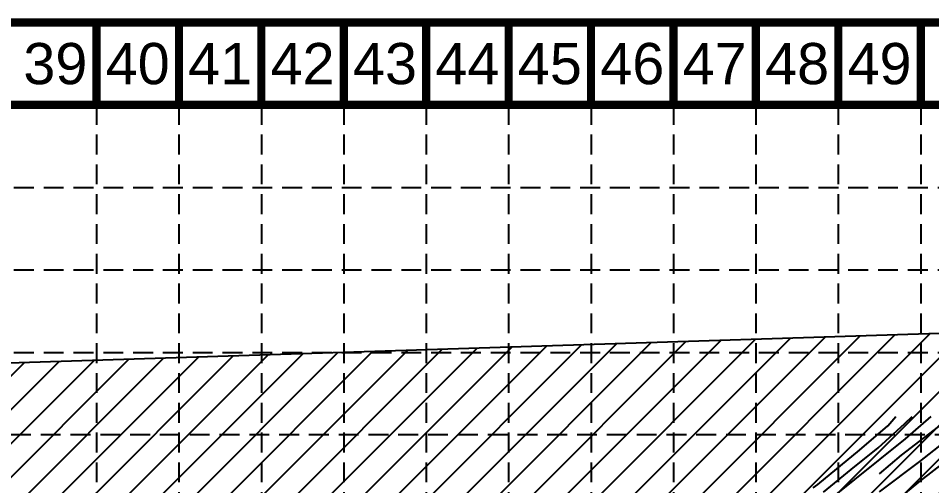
# Model space of a CAD drawing. Header units: inches. Extents: x 2387375 to 2389038, y 7083851 to 7084891.
# Drawn here: x 2388389.3 to 2388676.7, y 7084743.6 to 7084890.6 of the extents above; entities that cross this region are included whole.
import ezdxf
from ezdxf.enums import TextEntityAlignment as Align

# ---------------------------------------------------------------- set-up
doc = ezdxf.new("R2010")
doc.units = ezdxf.units.IN
doc.header["$MEASUREMENT"] = 0
doc.linetypes.add('HIDDEN', pattern=[0.375, 0.25, -0.125])
for name, color, linetype in [('BASE', 7, 'Continuous'), ('GRID', 254, 'HIDDEN'), ('JCTR1$0$TP-CT-MAJR', 251, 'Continuous'), ('JCTR1$0$TP-CT-MINR', 253, 'Continuous'), ('WATER', 5, 'Continuous')]:
    doc.layers.add(name, color=color, linetype=linetype)
doc.styles.get("Standard").update_dxf_attribs({"font": 'ARIAL.TTF'})

msp = doc.modelspace()

# ---------------------------------------------------------------- hatches: boundary and pattern name
at = {"layer": 'WATER'}
h = msp.add_hatch(dxfattribs=at)
h.set_pattern_fill('ANSI31', color=256, scale=60, style=0)
h.paths.add_polyline_path([(2387654.94, 7084521.62), (2387679.64, 7084506.64), (2387723.77, 7084497.76), (2387889.16, 7084510.8), (2387926.35, 7084514.13), (2388016.7, 7084533), (2388141.86, 7084565.74), (2388228.84, 7084591.57), (2388390.66, 7084629), (2388500.85, 7084657.63), (2388592.27, 7084679.7), (2388707.43, 7084710.82), (2388737.54, 7084716.2), (2388780.22, 7084766.43), (2388754.71, 7084793.89), (2388201.91, 7084776.28), (2388014.44, 7084766.67), (2387879.85, 7084777.88), (2387769.29, 7084787.49), (2387692.38, 7084779.48), (2387663.54, 7084771.47), (2387660.34, 7084745.84), (2387660.34, 7084691.39), (2387641.11, 7084659.35), (2387628.29, 7084611.3), (2387633.61, 7084569.81), (2387646.88, 7084529.48)])

# ---------------------------------------------------------------- linework, layer by layer
at = {"layer": 'BASE', "const_width": 2.59}
for points in [[(2387376.68, 7083852.09), (2389036.25, 7083852.09), (2389036.25, 7084889.32), (2387376.68, 7084889.32)], [(2387402.61, 7083878.02), (2389010.32, 7083878.02), (2389010.32, 7084863.39), (2387402.61, 7084863.39)]]:
    msp.add_lwpolyline(points, close=True, dxfattribs=at)
for points in [[(2388413.91, 7084863.39), (2388413.91, 7084889.32)], [(2388439.84, 7084863.39), (2388439.84, 7084889.32)], [(2388465.77, 7084863.39), (2388465.77, 7084889.32)], [(2388491.7, 7084863.39), (2388491.7, 7084889.32)], [(2388517.63, 7084863.39), (2388517.63, 7084889.32)], [(2388543.56, 7084863.39), (2388543.56, 7084889.32)], [(2388569.49, 7084863.39), (2388569.49, 7084889.32)], [(2388595.42, 7084863.39), (2388595.42, 7084889.32)], [(2388621.35, 7084863.39), (2388621.35, 7084889.32)], [(2388647.28, 7084863.39), (2388647.28, 7084889.32)], [(2388673.22, 7084863.39), (2388673.22, 7084889.32)]]:
    msp.add_lwpolyline(points, dxfattribs=at)
at = {"layer": 'GRID', "color": 252, "linetype": 'HIDDEN', "ltscale": 25}
for p, q in [((2388413.91, 7084863.39), (2388413.91, 7083955.7)), ((2388439.84, 7084863.39), (2388439.84, 7083955.7)), ((2388465.77, 7084863.39), (2388465.77, 7083955.7)), ((2388491.7, 7084863.39), (2388491.7, 7083955.7)), ((2388517.63, 7084863.39), (2388517.63, 7083955.7)), ((2388543.56, 7084863.39), (2388543.56, 7083955.7)), ((2388569.49, 7084863.39), (2388569.49, 7083955.7)), ((2388595.42, 7084863.39), (2388595.42, 7083955.7)), ((2388621.35, 7084863.39), (2388621.35, 7083955.7)), ((2388647.28, 7084863.39), (2388647.28, 7083955.7)), ((2388673.22, 7084863.39), (2388673.22, 7083955.7)), ((2387403.56, 7084837.38), (2389011.27, 7084837.38)), ((2387403.56, 7084811.44), (2389011.27, 7084811.44)), ((2387403.56, 7084785.51), (2389011.27, 7084785.51)), ((2387402.61, 7084759.67), (2389010.32, 7084759.67))]:
    msp.add_line(p, q, dxfattribs=at)
at = {"layer": 'JCTR1$0$TP-CT-MAJR', "color": 35, "elevation": 595}
msp.add_lwpolyline([(2388660.22, 7084747.32), (2388667.15, 7084753.17), (2388682.95, 7084765.39)], dxfattribs=at)
at = {"layer": 'JCTR1$0$TP-CT-MINR', "color": 35}
for p, q in [((2388662.83, 7084762.37, 592), (2388665.36, 7084765.39, 592)), ((2388668.26, 7084763.17, 593), (2388670.48, 7084765.39, 593)), ((2388668.46, 7084758.34, 594), (2388676.51, 7084765.39, 594)), ((2388672.9, 7084751.16, 596), (2388691, 7084765.39, 596)), ((2388699.03, 7084765.39, 597), (2388673.01, 7084745.07, 597)), ((2388653.98, 7084754.72, 592), (2388662.83, 7084762.37, 592)), ((2388659.81, 7084755.52, 593), (2388668.26, 7084763.17, 593)), ((2388644.47, 7084739.15, 594), (2388668.46, 7084758.34, 594)), ((2388640.87, 7084743.95, 592), (2388653.98, 7084754.72, 592)), ((2388651.36, 7084748.68, 593), (2388659.81, 7084755.52, 593)), ((2388660.29, 7084741.68, 596), (2388672.9, 7084751.16, 596)), ((2388642.67, 7084741.55, 593), (2388651.36, 7084748.68, 593)), ((2388673.01, 7084745.07, 597), (2388662.35, 7084736.38, 597)), ((2388639.4, 7084742.86, 592), (2388640.87, 7084743.95, 592))]:
    msp.add_line(p, q, dxfattribs=at)
at = {"layer": 'WATER'}
msp.add_lwpolyline([(2388228.84, 7084591.57), (2388390.66, 7084629), (2388500.85, 7084657.63), (2388592.27, 7084679.7), (2388707.43, 7084710.82), (2388737.54, 7084716.2), (2388780.22, 7084766.43), (2388754.71, 7084793.89), (2388201.91, 7084776.28)], dxfattribs=at)

# ---------------------------------------------------------------- texts
at = {"layer": 'BASE'}
for s, p in [('39', (2388400.94, 7084876.36)), ('40', (2388426.87, 7084876.36)), ('41', (2388452.8, 7084876.36)), ('42', (2388478.73, 7084876.36)), ('43', (2388504.66, 7084876.36)), ('44', (2388530.6, 7084876.36)), ('45', (2388556.53, 7084876.36)), ('46', (2388582.46, 7084876.36)), ('47', (2388608.39, 7084876.36)), ('48', (2388634.32, 7084876.36)), ('49', (2388660.25, 7084876.36))]:
    msp.add_text(s, height=12.965, dxfattribs=at).set_placement(p, align=Align.MIDDLE_CENTER)

doc.saveas('drawing.dxf')
